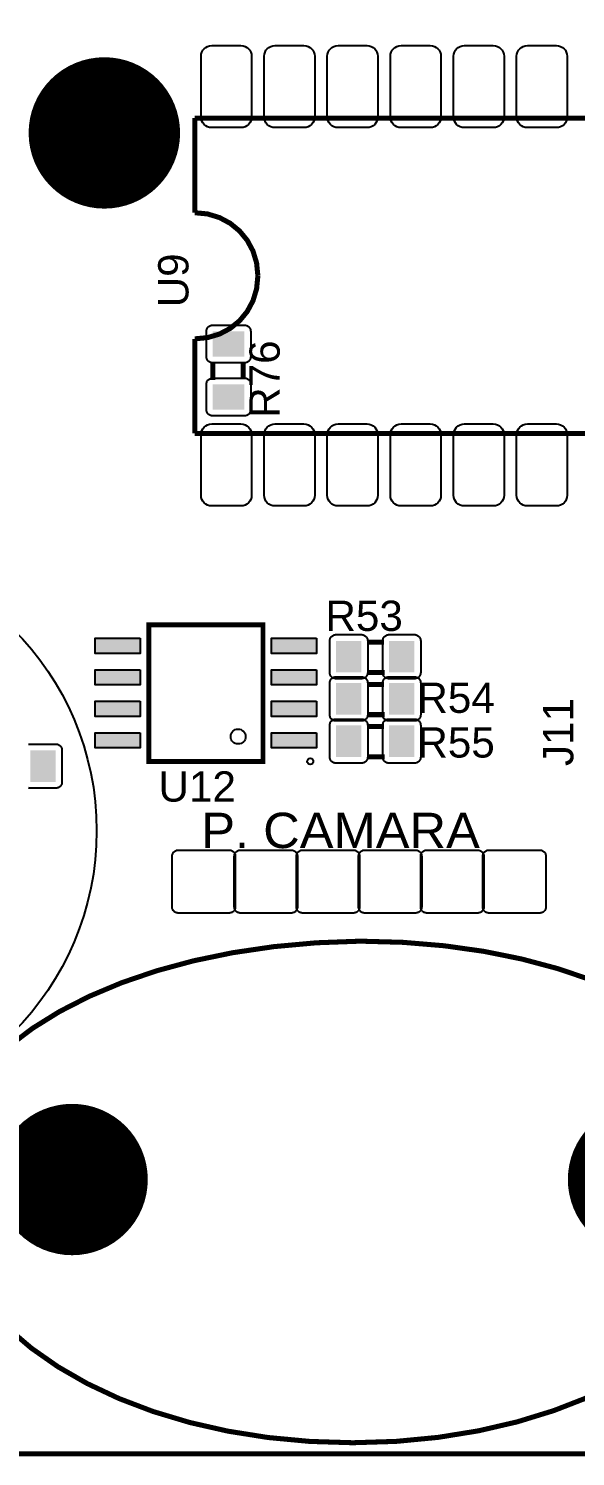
# Model space of a CAD drawing. Header units: inches. Extents: x -3.26 to 3.25, y -2.28 to 2.27.
# Drawn here: x -0.541 to 0.325, y -2.279 to -0.015 of the extents above; entities that cross this region are included whole.
import ezdxf

# ---------------------------------------------------------------- set-up
doc = ezdxf.new("R2010")
doc.units = ezdxf.units.IN
doc.layers.get('0').update_dxf_attribs({"linetype": 'CONTINUOUS'})

# ---------------------------------------------------------------- blocks, each defined once
blk = doc.blocks.new('RPAD')
blk.add_trace([(-0.5, -0.5), (-0.5, 0.5), (0.5, -0.5), (0.5, 0.5)])
blk = doc.blocks.new('EPAD')
at = {"const_width": 0.5}
blk.add_lwpolyline([(-0.25, 0, 1), (0.25, 0, 1)], format="xyb", close=True, dxfattribs=at)

msp = doc.modelspace()

# ---------------------------------------------------------------- linework, layer by layer
for points, const_width in [([(-3.255646, -2.275421), (3.249827, -2.275421), (3.249827, 2.267886), (-3.255646, 2.267886), (-3.255646, -2.275421)], 0.008), ([(-3.255646, -2.275421), (3.249827, -2.275421), (3.249827, 2.267886), (-3.255646, 2.267886), (-3.255646, -2.275421)], 0.008), ([(-3.255646, -2.275421), (3.249827, -2.275421), (3.249827, 2.267886), (-3.255646, 2.267886), (-3.255646, -2.275421)], 0.008), ([(-0.277772, -0.307421), (-0.277772, -0.157421)], 0.008), ([(-0.277772, -0.157421), (1.722228, -0.157421)], 0.008), ([(-0.277772, -0.307421), (-0.277772, -0.157421)], 0.008), ([(-0.277772, -0.157421), (1.722228, -0.157421)], 0.008), ([(-0.277772, -0.307421), (-0.277772, -0.157421)], 0.008), ([(-0.277772, -0.157421), (1.722228, -0.157421)], 0.008), ([(-0.177772, -0.407421), (-0.179772, -0.387046), (-0.185522, -0.368171), (-0.194646, -0.351171), (-0.206772, -0.336421), (-0.221522, -0.324296), (-0.238522, -0.315171), (-0.257397, -0.309421), (-0.277772, -0.307421)], 0.008), ([(-0.177772, -0.407421), (-0.179772, -0.387046), (-0.185522, -0.368171), (-0.194646, -0.351171), (-0.206772, -0.336421), (-0.221522, -0.324296), (-0.238522, -0.315171), (-0.257397, -0.309421), (-0.277772, -0.307421)], 0.008), ([(-0.177772, -0.407421), (-0.179772, -0.387046), (-0.185522, -0.368171), (-0.194646, -0.351171), (-0.206772, -0.336421), (-0.221522, -0.324296), (-0.238522, -0.315171), (-0.257397, -0.309421), (-0.277772, -0.307421)], 0.008), ([(-0.177772, -0.407421), (-0.179772, -0.428083), (-0.185522, -0.447093), (-0.194646, -0.464111), (-0.206772, -0.478796), (-0.221522, -0.49081), (-0.238522, -0.499812), (-0.257397, -0.505462), (-0.277772, -0.507421)], 0.008), ([(-0.177772, -0.407421), (-0.179772, -0.428083), (-0.185522, -0.447093), (-0.194646, -0.464111), (-0.206772, -0.478796), (-0.221522, -0.49081), (-0.238522, -0.499812), (-0.257397, -0.505462), (-0.277772, -0.507421)], 0.008), ([(-0.177772, -0.407421), (-0.179772, -0.428083), (-0.185522, -0.447093), (-0.194646, -0.464111), (-0.206772, -0.478796), (-0.221522, -0.49081), (-0.238522, -0.499812), (-0.257397, -0.505462), (-0.277772, -0.507421)], 0.008), ([(-0.277772, -0.657421), (-0.277772, -0.507421)], 0.008), ([(-0.277772, -0.657421), (-0.277772, -0.507421)], 0.008), ([(-0.277772, -0.657421), (-0.277772, -0.507421)], 0.008), ([(-0.24915, -0.544579), (-0.24915, -0.572579)], 0.008), ([(-0.24915, -0.544579), (-0.24915, -0.572579)], 0.008), ([(-0.24915, -0.544579), (-0.24915, -0.572579)], 0.008), ([(-0.20115, -0.544579), (-0.20115, -0.571579)], 0.008), ([(-0.20115, -0.544579), (-0.20115, -0.571579)], 0.008), ([(-0.20115, -0.544579), (-0.20115, -0.571579)], 0.008), ([(-0.277772, -0.657421), (1.722228, -0.657421)], 0.008), ([(-0.277772, -0.657421), (1.722228, -0.657421)], 0.008), ([(-0.277772, -0.657421), (1.722228, -0.657421)], 0.008), ([(-0.16963, -0.960799), (-0.350732, -0.960799), (-0.350732, -1.177335), (-0.16963, -1.177335), (-0.16963, -0.960799)], 0.007874), ([(-0.16963, -0.960799), (-0.350732, -0.960799), (-0.350732, -1.177335), (-0.16963, -1.177335), (-0.16963, -0.960799)], 0.007874), ([(-0.16963, -0.960799), (-0.350732, -0.960799), (-0.350732, -1.177335), (-0.16963, -1.177335), (-0.16963, -0.960799)], 0.007874), ([(-0.004803, -0.98839), (0.022197, -0.98839)], 0.008), ([(-0.004803, -0.98839), (0.022197, -0.98839)], 0.008), ([(-0.004803, -0.98839), (0.022197, -0.98839)], 0.008), ([(-0.004803, -1.03639), (0.023197, -1.03639)], 0.008), ([(-0.004803, -1.03639), (0.023197, -1.03639)], 0.008), ([(-0.004803, -1.03639), (0.023197, -1.03639)], 0.008), ([(-0.004803, -1.055319), (0.022197, -1.055319)], 0.008), ([(-0.004803, -1.055319), (0.022197, -1.055319)], 0.008), ([(-0.004803, -1.055319), (0.022197, -1.055319)], 0.008), ([(-0.004803, -1.103319), (0.023197, -1.103319)], 0.008), ([(-0.004803, -1.103319), (0.023197, -1.103319)], 0.008), ([(-0.004803, -1.103319), (0.023197, -1.103319)], 0.008), ([(-0.004803, -1.122248), (0.022197, -1.122248)], 0.008), ([(-0.004803, -1.122248), (0.022197, -1.122248)], 0.008), ([(-0.004803, -1.122248), (0.022197, -1.122248)], 0.008), ([(-0.004803, -1.170248), (0.023197, -1.170248)], 0.008), ([(-0.004803, -1.170248), (0.023197, -1.170248)], 0.008), ([(-0.004803, -1.170248), (0.023197, -1.170248)], 0.008), ([(-0.015488, -1.462429), (-0.08533, -1.465011), (-0.152831, -1.47117), (-0.217693, -1.480742), (-0.279618, -1.49356), (-0.338305, -1.509459), (-0.393457, -1.528274), (-0.444774, -1.549839), (-0.491958, -1.573988), (-0.534711, -1.600557), (-0.572732, -1.62938)], 0.008), ([(-0.015488, -1.462429), (-0.08533, -1.465011), (-0.152831, -1.47117), (-0.217693, -1.480742), (-0.279618, -1.49356), (-0.338305, -1.509459), (-0.393457, -1.528274), (-0.444774, -1.549839), (-0.491958, -1.573988), (-0.534711, -1.600557), (-0.572732, -1.62938)], 0.008), ([(-0.015488, -1.462429), (-0.08533, -1.465011), (-0.152831, -1.47117), (-0.217693, -1.480742), (-0.279618, -1.49356), (-0.338305, -1.509459), (-0.393457, -1.528274), (-0.444774, -1.549839), (-0.491958, -1.573988), (-0.534711, -1.600557), (-0.572732, -1.62938)], 0.008), ([(0.350629, -1.523974), (0.297093, -1.505867), (0.240167, -1.490676), (0.180149, -1.47857), (0.117335, -1.469715), (0.052024, -1.464278), (-0.015488, -1.462429)], 0.008), ([(0.350629, -1.523974), (0.297093, -1.505867), (0.240167, -1.490676), (0.180149, -1.47857), (0.117335, -1.469715), (0.052024, -1.464278), (-0.015488, -1.462429)], 0.008), ([(0.350629, -1.523974), (0.297093, -1.505867), (0.240167, -1.490676), (0.180149, -1.47857), (0.117335, -1.469715), (0.052024, -1.464278), (-0.015488, -1.462429)], 0.008), ([(-0.574263, -2.075585), (-0.536813, -2.107608), (-0.494727, -2.137072), (-0.448307, -2.163785), (-0.397854, -2.187557), (-0.343669, -2.208195), (-0.286054, -2.225509), (-0.225308, -2.239308), (-0.161733, -2.249401), (-0.09563, -2.255597), (-0.027299, -2.257705), (0.04144, -2.255537), (0.107939, -2.249166), (0.171895, -2.238787), (0.233005, -2.224598), (0.290965, -2.206794), (0.345475, -2.185571)], 0.008), ([(-0.574263, -2.075585), (-0.536813, -2.107608), (-0.494727, -2.137072), (-0.448307, -2.163785), (-0.397854, -2.187557), (-0.343669, -2.208195), (-0.286054, -2.225509), (-0.225308, -2.239308), (-0.161733, -2.249401), (-0.09563, -2.255597), (-0.027299, -2.257705), (0.04144, -2.255537), (0.107939, -2.249166), (0.171895, -2.238787), (0.233005, -2.224598), (0.290965, -2.206794), (0.345475, -2.185571)], 0.008), ([(-0.574263, -2.075585), (-0.536813, -2.107608), (-0.494727, -2.137072), (-0.448307, -2.163785), (-0.397854, -2.187557), (-0.343669, -2.208195), (-0.286054, -2.225509), (-0.225308, -2.239308), (-0.161733, -2.249401), (-0.09563, -2.255597), (-0.027299, -2.257705), (0.04144, -2.255537), (0.107939, -2.249166), (0.171895, -2.238787), (0.233005, -2.224598), (0.290965, -2.206794), (0.345475, -2.185571)], 0.008)]:
    msp.add_lwpolyline(points, dxfattribs=dict(const_width=const_width))
for points in [[(-0.204772, -0.172421), (-0.250772, -0.172421), (-0.254248, -0.172083), (-0.257462, -0.17111), (-0.260353, -0.169564), (-0.262857, -0.167507), (-0.264914, -0.165002), (-0.26646, -0.162111), (-0.267433, -0.158897), (-0.267772, -0.155421), (-0.267772, -0.059421), (-0.267433, -0.055945), (-0.26646, -0.052731), (-0.264914, -0.04984), (-0.262857, -0.047335), (-0.260353, -0.045279), (-0.257462, -0.043733), (-0.254248, -0.042759), (-0.250772, -0.042421), (-0.204772, -0.042421), (-0.201296, -0.042759), (-0.198081, -0.043733), (-0.195191, -0.045279), (-0.192686, -0.047335), (-0.190629, -0.04984), (-0.189083, -0.052731), (-0.18811, -0.055945), (-0.187772, -0.059421), (-0.187772, -0.155421), (-0.18811, -0.158897), (-0.189083, -0.162111), (-0.190629, -0.165002), (-0.192686, -0.167507), (-0.195191, -0.169564), (-0.198081, -0.17111), (-0.201296, -0.172083), (-0.204772, -0.172421)], [(-0.104772, -0.172421), (-0.150772, -0.172421), (-0.154248, -0.172083), (-0.157462, -0.17111), (-0.160353, -0.169564), (-0.162857, -0.167507), (-0.164914, -0.165002), (-0.16646, -0.162111), (-0.167433, -0.158897), (-0.167772, -0.155421), (-0.167772, -0.059421), (-0.167433, -0.055945), (-0.16646, -0.052731), (-0.164914, -0.04984), (-0.162857, -0.047335), (-0.160353, -0.045279), (-0.157462, -0.043733), (-0.154248, -0.042759), (-0.150772, -0.042421), (-0.104772, -0.042421), (-0.101296, -0.042759), (-0.098081, -0.043733), (-0.095191, -0.045279), (-0.092686, -0.047335), (-0.090629, -0.04984), (-0.089083, -0.052731), (-0.08811, -0.055945), (-0.087772, -0.059421), (-0.087772, -0.155421), (-0.08811, -0.158897), (-0.089083, -0.162111), (-0.090629, -0.165002), (-0.092686, -0.167507), (-0.095191, -0.169564), (-0.098081, -0.17111), (-0.101296, -0.172083), (-0.104772, -0.172421)], [(-0.004772, -0.172421), (-0.050772, -0.172421), (-0.054248, -0.172083), (-0.057462, -0.17111), (-0.060353, -0.169564), (-0.062857, -0.167507), (-0.064914, -0.165002), (-0.06646, -0.162111), (-0.067433, -0.158897), (-0.067772, -0.155421), (-0.067772, -0.059421), (-0.067433, -0.055945), (-0.06646, -0.052731), (-0.064914, -0.04984), (-0.062857, -0.047335), (-0.060353, -0.045279), (-0.057462, -0.043733), (-0.054248, -0.042759), (-0.050772, -0.042421), (-0.004772, -0.042421), (-0.001296, -0.042759), (0.001919, -0.043733), (0.004809, -0.045279), (0.007314, -0.047335), (0.009371, -0.04984), (0.010917, -0.052731), (0.01189, -0.055945), (0.012228, -0.059421), (0.012228, -0.155421), (0.01189, -0.158897), (0.010917, -0.162111), (0.009371, -0.165002), (0.007314, -0.167507), (0.004809, -0.169564), (0.001919, -0.17111), (-0.001296, -0.172083), (-0.004772, -0.172421)], [(0.095228, -0.172421), (0.049228, -0.172421), (0.045752, -0.172083), (0.042538, -0.17111), (0.039647, -0.169564), (0.037143, -0.167507), (0.035086, -0.165002), (0.03354, -0.162111), (0.032567, -0.158897), (0.032228, -0.155421), (0.032228, -0.059421), (0.032567, -0.055945), (0.03354, -0.052731), (0.035086, -0.04984), (0.037143, -0.047335), (0.039647, -0.045279), (0.042538, -0.043733), (0.045752, -0.042759), (0.049228, -0.042421), (0.095228, -0.042421), (0.098704, -0.042759), (0.101919, -0.043733), (0.104809, -0.045279), (0.107314, -0.047335), (0.109371, -0.04984), (0.110917, -0.052731), (0.11189, -0.055945), (0.112228, -0.059421), (0.112228, -0.155421), (0.11189, -0.158897), (0.110917, -0.162111), (0.109371, -0.165002), (0.107314, -0.167507), (0.104809, -0.169564), (0.101919, -0.17111), (0.098704, -0.172083), (0.095228, -0.172421)], [(0.195228, -0.172421), (0.149228, -0.172421), (0.145752, -0.172083), (0.142538, -0.17111), (0.139647, -0.169564), (0.137143, -0.167507), (0.135086, -0.165002), (0.13354, -0.162111), (0.132567, -0.158897), (0.132228, -0.155421), (0.132228, -0.059421), (0.132567, -0.055945), (0.13354, -0.052731), (0.135086, -0.04984), (0.137143, -0.047335), (0.139647, -0.045279), (0.142538, -0.043733), (0.145752, -0.042759), (0.149228, -0.042421), (0.195228, -0.042421), (0.198704, -0.042759), (0.201919, -0.043733), (0.204809, -0.045279), (0.207314, -0.047335), (0.209371, -0.04984), (0.210917, -0.052731), (0.21189, -0.055945), (0.212228, -0.059421), (0.212228, -0.155421), (0.21189, -0.158897), (0.210917, -0.162111), (0.209371, -0.165002), (0.207314, -0.167507), (0.204809, -0.169564), (0.201919, -0.17111), (0.198704, -0.172083), (0.195228, -0.172421)], [(0.295228, -0.172421), (0.249228, -0.172421), (0.245752, -0.172083), (0.242538, -0.17111), (0.239647, -0.169564), (0.237143, -0.167507), (0.235086, -0.165002), (0.23354, -0.162111), (0.232567, -0.158897), (0.232228, -0.155421), (0.232228, -0.059421), (0.232567, -0.055945), (0.23354, -0.052731), (0.235086, -0.04984), (0.237143, -0.047335), (0.239647, -0.045279), (0.242538, -0.043733), (0.245752, -0.042759), (0.249228, -0.042421), (0.295228, -0.042421), (0.298704, -0.042759), (0.301919, -0.043733), (0.304809, -0.045279), (0.307314, -0.047335), (0.309371, -0.04984), (0.310917, -0.052731), (0.31189, -0.055945), (0.312228, -0.059421), (0.312228, -0.155421), (0.31189, -0.158897), (0.310917, -0.162111), (0.309371, -0.165002), (0.307314, -0.167507), (0.304809, -0.169564), (0.301919, -0.17111), (0.298704, -0.172083), (0.295228, -0.172421)], [(-0.18915, -0.495579), (-0.18915, -0.535579), (-0.1892, -0.536618), (-0.189348, -0.537623), (-0.189591, -0.53859), (-0.189921, -0.539514), (-0.190336, -0.540391), (-0.190831, -0.541215), (-0.1914, -0.541982), (-0.19204, -0.542688), (-0.192746, -0.543328), (-0.193514, -0.543898), (-0.194338, -0.544392), (-0.195214, -0.544807), (-0.196138, -0.545138), (-0.197105, -0.54538), (-0.19811, -0.545528), (-0.19915, -0.545579), (-0.24915, -0.545579), (-0.250189, -0.545528), (-0.251194, -0.54538), (-0.252161, -0.545138), (-0.253085, -0.544807), (-0.253961, -0.544392), (-0.254785, -0.543898), (-0.255553, -0.543328), (-0.256259, -0.542688), (-0.256899, -0.541982), (-0.257469, -0.541215), (-0.257963, -0.540391), (-0.258378, -0.539514), (-0.258709, -0.53859), (-0.258951, -0.537623), (-0.259099, -0.536618), (-0.25915, -0.535579), (-0.25915, -0.495579), (-0.259099, -0.494539), (-0.258951, -0.493534), (-0.258709, -0.492567), (-0.258378, -0.491643), (-0.257963, -0.490767), (-0.257469, -0.489943), (-0.256899, -0.489175), (-0.256259, -0.488469), (-0.255553, -0.487829), (-0.254785, -0.48726), (-0.253961, -0.486765), (-0.253085, -0.48635), (-0.252161, -0.48602), (-0.251194, -0.485778), (-0.250189, -0.485629), (-0.24915, -0.485579), (-0.19915, -0.485579), (-0.19811, -0.485629), (-0.197105, -0.485778), (-0.196138, -0.48602), (-0.195214, -0.48635), (-0.194338, -0.486765), (-0.193514, -0.48726), (-0.192746, -0.487829), (-0.19204, -0.488469), (-0.1914, -0.489175), (-0.190831, -0.489943), (-0.190336, -0.490767), (-0.189921, -0.491643), (-0.189591, -0.492567), (-0.189348, -0.493534), (-0.1892, -0.494539), (-0.18915, -0.495579)], [(-0.18915, -0.579579), (-0.18915, -0.619579), (-0.1892, -0.620618), (-0.189348, -0.621623), (-0.189591, -0.62259), (-0.189921, -0.623514), (-0.190336, -0.624391), (-0.190831, -0.625215), (-0.1914, -0.625982), (-0.19204, -0.626688), (-0.192746, -0.627328), (-0.193514, -0.627898), (-0.194338, -0.628392), (-0.195214, -0.628807), (-0.196138, -0.629138), (-0.197105, -0.62938), (-0.19811, -0.629528), (-0.19915, -0.629579), (-0.24915, -0.629579), (-0.250189, -0.629528), (-0.251194, -0.62938), (-0.252161, -0.629138), (-0.253085, -0.628807), (-0.253961, -0.628392), (-0.254785, -0.627898), (-0.255553, -0.627328), (-0.256259, -0.626688), (-0.256899, -0.625982), (-0.257469, -0.625215), (-0.257963, -0.624391), (-0.258378, -0.623514), (-0.258709, -0.62259), (-0.258951, -0.621623), (-0.259099, -0.620618), (-0.25915, -0.619579), (-0.25915, -0.579579), (-0.259099, -0.578539), (-0.258951, -0.577534), (-0.258709, -0.576567), (-0.258378, -0.575643), (-0.257963, -0.574767), (-0.257469, -0.573943), (-0.256899, -0.573175), (-0.256259, -0.572469), (-0.255553, -0.571829), (-0.254785, -0.57126), (-0.253961, -0.570765), (-0.253085, -0.57035), (-0.252161, -0.57002), (-0.251194, -0.569778), (-0.250189, -0.569629), (-0.24915, -0.569579), (-0.19915, -0.569579), (-0.19811, -0.569629), (-0.197105, -0.569778), (-0.196138, -0.57002), (-0.195214, -0.57035), (-0.194338, -0.570765), (-0.193514, -0.57126), (-0.192746, -0.571829), (-0.19204, -0.572469), (-0.1914, -0.573175), (-0.190831, -0.573943), (-0.190336, -0.574767), (-0.189921, -0.575643), (-0.189591, -0.576567), (-0.189348, -0.577534), (-0.1892, -0.578539), (-0.18915, -0.579579)], [(-0.250772, -0.642421), (-0.204772, -0.642421), (-0.201296, -0.642759), (-0.198081, -0.643733), (-0.195191, -0.645279), (-0.192686, -0.647335), (-0.190629, -0.64984), (-0.189083, -0.652731), (-0.18811, -0.655945), (-0.187772, -0.659421), (-0.187772, -0.755421), (-0.18811, -0.758897), (-0.189083, -0.762111), (-0.190629, -0.765002), (-0.192686, -0.767507), (-0.195191, -0.769564), (-0.198081, -0.77111), (-0.201296, -0.772083), (-0.204772, -0.772421), (-0.250772, -0.772421), (-0.254248, -0.772083), (-0.257462, -0.77111), (-0.260353, -0.769564), (-0.262857, -0.767507), (-0.264914, -0.765002), (-0.26646, -0.762111), (-0.267433, -0.758897), (-0.267772, -0.755421), (-0.267772, -0.659421), (-0.267433, -0.655945), (-0.26646, -0.652731), (-0.264914, -0.64984), (-0.262857, -0.647335), (-0.260353, -0.645279), (-0.257462, -0.643733), (-0.254248, -0.642759), (-0.250772, -0.642421)], [(-0.150772, -0.642421), (-0.104772, -0.642421), (-0.101296, -0.642759), (-0.098081, -0.643733), (-0.095191, -0.645279), (-0.092686, -0.647335), (-0.090629, -0.64984), (-0.089083, -0.652731), (-0.08811, -0.655945), (-0.087772, -0.659421), (-0.087772, -0.755421), (-0.08811, -0.758897), (-0.089083, -0.762111), (-0.090629, -0.765002), (-0.092686, -0.767507), (-0.095191, -0.769564), (-0.098081, -0.77111), (-0.101296, -0.772083), (-0.104772, -0.772421), (-0.150772, -0.772421), (-0.154248, -0.772083), (-0.157462, -0.77111), (-0.160353, -0.769564), (-0.162857, -0.767507), (-0.164914, -0.765002), (-0.16646, -0.762111), (-0.167433, -0.758897), (-0.167772, -0.755421), (-0.167772, -0.659421), (-0.167433, -0.655945), (-0.16646, -0.652731), (-0.164914, -0.64984), (-0.162857, -0.647335), (-0.160353, -0.645279), (-0.157462, -0.643733), (-0.154248, -0.642759), (-0.150772, -0.642421)], [(-0.050772, -0.642421), (-0.004772, -0.642421), (-0.001296, -0.642759), (0.001919, -0.643733), (0.004809, -0.645279), (0.007314, -0.647335), (0.009371, -0.64984), (0.010917, -0.652731), (0.01189, -0.655945), (0.012228, -0.659421), (0.012228, -0.755421), (0.01189, -0.758897), (0.010917, -0.762111), (0.009371, -0.765002), (0.007314, -0.767507), (0.004809, -0.769564), (0.001919, -0.77111), (-0.001296, -0.772083), (-0.004772, -0.772421), (-0.050772, -0.772421), (-0.054248, -0.772083), (-0.057462, -0.77111), (-0.060353, -0.769564), (-0.062857, -0.767507), (-0.064914, -0.765002), (-0.06646, -0.762111), (-0.067433, -0.758897), (-0.067772, -0.755421), (-0.067772, -0.659421), (-0.067433, -0.655945), (-0.06646, -0.652731), (-0.064914, -0.64984), (-0.062857, -0.647335), (-0.060353, -0.645279), (-0.057462, -0.643733), (-0.054248, -0.642759), (-0.050772, -0.642421)], [(0.049228, -0.642421), (0.095228, -0.642421), (0.098704, -0.642759), (0.101919, -0.643733), (0.104809, -0.645279), (0.107314, -0.647335), (0.109371, -0.64984), (0.110917, -0.652731), (0.11189, -0.655945), (0.112228, -0.659421), (0.112228, -0.755421), (0.11189, -0.758897), (0.110917, -0.762111), (0.109371, -0.765002), (0.107314, -0.767507), (0.104809, -0.769564), (0.101919, -0.77111), (0.098704, -0.772083), (0.095228, -0.772421), (0.049228, -0.772421), (0.045752, -0.772083), (0.042538, -0.77111), (0.039647, -0.769564), (0.037143, -0.767507), (0.035086, -0.765002), (0.03354, -0.762111), (0.032567, -0.758897), (0.032228, -0.755421), (0.032228, -0.659421), (0.032567, -0.655945), (0.03354, -0.652731), (0.035086, -0.64984), (0.037143, -0.647335), (0.039647, -0.645279), (0.042538, -0.643733), (0.045752, -0.642759), (0.049228, -0.642421)], [(0.149228, -0.642421), (0.195228, -0.642421), (0.198704, -0.642759), (0.201919, -0.643733), (0.204809, -0.645279), (0.207314, -0.647335), (0.209371, -0.64984), (0.210917, -0.652731), (0.21189, -0.655945), (0.212228, -0.659421), (0.212228, -0.755421), (0.21189, -0.758897), (0.210917, -0.762111), (0.209371, -0.765002), (0.207314, -0.767507), (0.204809, -0.769564), (0.201919, -0.77111), (0.198704, -0.772083), (0.195228, -0.772421), (0.149228, -0.772421), (0.145752, -0.772083), (0.142538, -0.77111), (0.139647, -0.769564), (0.137143, -0.767507), (0.135086, -0.765002), (0.13354, -0.762111), (0.132567, -0.758897), (0.132228, -0.755421), (0.132228, -0.659421), (0.132567, -0.655945), (0.13354, -0.652731), (0.135086, -0.64984), (0.137143, -0.647335), (0.139647, -0.645279), (0.142538, -0.643733), (0.145752, -0.642759), (0.149228, -0.642421)], [(0.249228, -0.642421), (0.295228, -0.642421), (0.298704, -0.642759), (0.301919, -0.643733), (0.304809, -0.645279), (0.307314, -0.647335), (0.309371, -0.64984), (0.310917, -0.652731), (0.31189, -0.655945), (0.312228, -0.659421), (0.312228, -0.755421), (0.31189, -0.758897), (0.310917, -0.762111), (0.309371, -0.765002), (0.307314, -0.767507), (0.304809, -0.769564), (0.301919, -0.77111), (0.298704, -0.772083), (0.295228, -0.772421), (0.249228, -0.772421), (0.245752, -0.772083), (0.242538, -0.77111), (0.239647, -0.769564), (0.237143, -0.767507), (0.235086, -0.765002), (0.23354, -0.762111), (0.232567, -0.758897), (0.232228, -0.755421), (0.232228, -0.659421), (0.232567, -0.655945), (0.23354, -0.652731), (0.235086, -0.64984), (0.237143, -0.647335), (0.239647, -0.645279), (0.242538, -0.643733), (0.245752, -0.642759), (0.249228, -0.642421)], [(-0.364445, -0.982067), (-0.364445, -1.006067), (-0.435445, -1.006067), (-0.435445, -0.982067), (-0.364445, -0.982067)], [(-0.084917, -0.982067), (-0.084917, -1.006067), (-0.155917, -1.006067), (-0.155917, -0.982067), (-0.084917, -0.982067)], [(-0.053803, -0.97639), (-0.013803, -0.97639), (-0.012764, -0.97644), (-0.011759, -0.976589), (-0.010792, -0.976831), (-0.009868, -0.977161), (-0.008991, -0.977576), (-0.008167, -0.978071), (-0.0074, -0.97864), (-0.006694, -0.97928), (-0.006054, -0.979987), (-0.005484, -0.980754), (-0.00499, -0.981578), (-0.004575, -0.982454), (-0.004244, -0.983378), (-0.004002, -0.984345), (-0.003854, -0.98535), (-0.003803, -0.98639), (-0.003803, -1.03639), (-0.003854, -1.037429), (-0.004002, -1.038434), (-0.004244, -1.039401), (-0.004575, -1.040325), (-0.00499, -1.041202), (-0.005484, -1.042026), (-0.006054, -1.042793), (-0.006694, -1.043499), (-0.0074, -1.044139), (-0.008167, -1.044709), (-0.008991, -1.045204), (-0.009868, -1.045618), (-0.010792, -1.045949), (-0.011759, -1.046191), (-0.012764, -1.046339), (-0.013803, -1.04639), (-0.053803, -1.04639), (-0.054843, -1.046339), (-0.055848, -1.046191), (-0.056815, -1.045949), (-0.057739, -1.045618), (-0.058615, -1.045204), (-0.059439, -1.044709), (-0.060207, -1.044139), (-0.060913, -1.043499), (-0.061553, -1.042793), (-0.062122, -1.042026), (-0.062617, -1.041202), (-0.063031, -1.040325), (-0.063362, -1.039401), (-0.063604, -1.038434), (-0.063753, -1.037429), (-0.063803, -1.03639), (-0.063803, -0.98639), (-0.063753, -0.98535), (-0.063604, -0.984345), (-0.063362, -0.983378), (-0.063031, -0.982454), (-0.062617, -0.981578), (-0.062122, -0.980754), (-0.061553, -0.979987), (-0.060913, -0.97928), (-0.060207, -0.97864), (-0.059439, -0.978071), (-0.058615, -0.977576), (-0.057739, -0.977161), (-0.056815, -0.976831), (-0.055848, -0.976589), (-0.054843, -0.97644), (-0.053803, -0.97639)], [(0.030197, -0.97639), (0.070197, -0.97639), (0.071236, -0.97644), (0.072241, -0.976589), (0.073208, -0.976831), (0.074132, -0.977161), (0.075009, -0.977576), (0.075833, -0.978071), (0.0766, -0.97864), (0.077306, -0.97928), (0.077946, -0.979987), (0.078516, -0.980754), (0.07901, -0.981578), (0.079425, -0.982454), (0.079756, -0.983378), (0.079998, -0.984345), (0.080146, -0.98535), (0.080197, -0.98639), (0.080197, -1.03639), (0.080146, -1.037429), (0.079998, -1.038434), (0.079756, -1.039401), (0.079425, -1.040325), (0.07901, -1.041202), (0.078516, -1.042026), (0.077946, -1.042793), (0.077306, -1.043499), (0.0766, -1.044139), (0.075833, -1.044709), (0.075009, -1.045204), (0.074132, -1.045618), (0.073208, -1.045949), (0.072241, -1.046191), (0.071236, -1.046339), (0.070197, -1.04639), (0.030197, -1.04639), (0.029157, -1.046339), (0.028152, -1.046191), (0.027185, -1.045949), (0.026261, -1.045618), (0.025385, -1.045204), (0.024561, -1.044709), (0.023793, -1.044139), (0.023087, -1.043499), (0.022447, -1.042793), (0.021878, -1.042026), (0.021383, -1.041202), (0.020969, -1.040325), (0.020638, -1.039401), (0.020396, -1.038434), (0.020247, -1.037429), (0.020197, -1.03639), (0.020197, -0.98639), (0.020247, -0.98535), (0.020396, -0.984345), (0.020638, -0.983378), (0.020969, -0.982454), (0.021383, -0.981578), (0.021878, -0.980754), (0.022447, -0.979987), (0.023087, -0.97928), (0.023793, -0.97864), (0.024561, -0.978071), (0.025385, -0.977576), (0.026261, -0.977161), (0.027185, -0.976831), (0.028152, -0.976589), (0.029157, -0.97644), (0.030197, -0.97639)], [(-0.364445, -1.032067), (-0.364445, -1.056067), (-0.435445, -1.056067), (-0.435445, -1.032067), (-0.364445, -1.032067)], [(-0.084917, -1.032067), (-0.084917, -1.056067), (-0.155917, -1.056067), (-0.155917, -1.032067), (-0.084917, -1.032067)], [(-0.053803, -1.043319), (-0.013803, -1.043319), (-0.012764, -1.043369), (-0.011759, -1.043518), (-0.010792, -1.04376), (-0.009868, -1.044091), (-0.008991, -1.044505), (-0.008167, -1.045), (-0.0074, -1.045569), (-0.006694, -1.046209), (-0.006054, -1.046916), (-0.005484, -1.047683), (-0.00499, -1.048507), (-0.004575, -1.049383), (-0.004244, -1.050307), (-0.004002, -1.051274), (-0.003854, -1.05228), (-0.003803, -1.053319), (-0.003803, -1.103319), (-0.003854, -1.104358), (-0.004002, -1.105363), (-0.004244, -1.10633), (-0.004575, -1.107254), (-0.00499, -1.108131), (-0.005484, -1.108955), (-0.006054, -1.109722), (-0.006694, -1.110428), (-0.0074, -1.111069), (-0.008167, -1.111638), (-0.008991, -1.112133), (-0.009868, -1.112547), (-0.010792, -1.112878), (-0.011759, -1.11312), (-0.012764, -1.113269), (-0.013803, -1.113319), (-0.053803, -1.113319), (-0.054843, -1.113269), (-0.055848, -1.11312), (-0.056815, -1.112878), (-0.057739, -1.112547), (-0.058615, -1.112133), (-0.059439, -1.111638), (-0.060207, -1.111069), (-0.060913, -1.110428), (-0.061553, -1.109722), (-0.062122, -1.108955), (-0.062617, -1.108131), (-0.063031, -1.107254), (-0.063362, -1.10633), (-0.063604, -1.105363), (-0.063753, -1.104358), (-0.063803, -1.103319), (-0.063803, -1.053319), (-0.063753, -1.05228), (-0.063604, -1.051274), (-0.063362, -1.050307), (-0.063031, -1.049383), (-0.062617, -1.048507), (-0.062122, -1.047683), (-0.061553, -1.046916), (-0.060913, -1.046209), (-0.060207, -1.045569), (-0.059439, -1.045), (-0.058615, -1.044505), (-0.057739, -1.044091), (-0.056815, -1.04376), (-0.055848, -1.043518), (-0.054843, -1.043369), (-0.053803, -1.043319)], [(0.030197, -1.043319), (0.070197, -1.043319), (0.071236, -1.043369), (0.072241, -1.043518), (0.073208, -1.04376), (0.074132, -1.044091), (0.075009, -1.044505), (0.075833, -1.045), (0.0766, -1.045569), (0.077306, -1.046209), (0.077946, -1.046916), (0.078516, -1.047683), (0.07901, -1.048507), (0.079425, -1.049383), (0.079756, -1.050307), (0.079998, -1.051274), (0.080146, -1.05228), (0.080197, -1.053319), (0.080197, -1.103319), (0.080146, -1.104358), (0.079998, -1.105363), (0.079756, -1.10633), (0.079425, -1.107254), (0.07901, -1.108131), (0.078516, -1.108955), (0.077946, -1.109722), (0.077306, -1.110428), (0.0766, -1.111069), (0.075833, -1.111638), (0.075009, -1.112133), (0.074132, -1.112547), (0.073208, -1.112878), (0.072241, -1.11312), (0.071236, -1.113269), (0.070197, -1.113319), (0.030197, -1.113319), (0.029157, -1.113269), (0.028152, -1.11312), (0.027185, -1.112878), (0.026261, -1.112547), (0.025385, -1.112133), (0.024561, -1.111638), (0.023793, -1.111069), (0.023087, -1.110428), (0.022447, -1.109722), (0.021878, -1.108955), (0.021383, -1.108131), (0.020969, -1.107254), (0.020638, -1.10633), (0.020396, -1.105363), (0.020247, -1.104358), (0.020197, -1.103319), (0.020197, -1.053319), (0.020247, -1.05228), (0.020396, -1.051274), (0.020638, -1.050307), (0.020969, -1.049383), (0.021383, -1.048507), (0.021878, -1.047683), (0.022447, -1.046916), (0.023087, -1.046209), (0.023793, -1.045569), (0.024561, -1.045), (0.025385, -1.044505), (0.026261, -1.044091), (0.027185, -1.04376), (0.028152, -1.043518), (0.029157, -1.043369), (0.030197, -1.043319)], [(-0.364445, -1.082067), (-0.364445, -1.106067), (-0.435445, -1.106067), (-0.435445, -1.082067), (-0.364445, -1.082067)], [(-0.084917, -1.082067), (-0.084917, -1.106067), (-0.155917, -1.106067), (-0.155917, -1.082067), (-0.084917, -1.082067)], [(-0.053803, -1.110248), (-0.013803, -1.110248), (-0.012764, -1.110298), (-0.011759, -1.110447), (-0.010792, -1.110689), (-0.009868, -1.11102), (-0.008991, -1.111434), (-0.008167, -1.111929), (-0.0074, -1.112498), (-0.006694, -1.113139), (-0.006054, -1.113845), (-0.005484, -1.114612), (-0.00499, -1.115436), (-0.004575, -1.116313), (-0.004244, -1.117237), (-0.004002, -1.118204), (-0.003854, -1.119209), (-0.003803, -1.120248), (-0.003803, -1.170248), (-0.003854, -1.171287), (-0.004002, -1.172293), (-0.004244, -1.173259), (-0.004575, -1.174183), (-0.00499, -1.17506), (-0.005484, -1.175884), (-0.006054, -1.176651), (-0.006694, -1.177357), (-0.0074, -1.177998), (-0.008167, -1.178567), (-0.008991, -1.179062), (-0.009868, -1.179476), (-0.010792, -1.179807), (-0.011759, -1.180049), (-0.012764, -1.180198), (-0.013803, -1.180248), (-0.053803, -1.180248), (-0.054843, -1.180198), (-0.055848, -1.180049), (-0.056815, -1.179807), (-0.057739, -1.179476), (-0.058615, -1.179062), (-0.059439, -1.178567), (-0.060207, -1.177998), (-0.060913, -1.177357), (-0.061553, -1.176651), (-0.062122, -1.175884), (-0.062617, -1.17506), (-0.063031, -1.174183), (-0.063362, -1.173259), (-0.063604, -1.172293), (-0.063753, -1.171287), (-0.063803, -1.170248), (-0.063803, -1.120248), (-0.063753, -1.119209), (-0.063604, -1.118204), (-0.063362, -1.117237), (-0.063031, -1.116313), (-0.062617, -1.115436), (-0.062122, -1.114612), (-0.061553, -1.113845), (-0.060913, -1.113139), (-0.060207, -1.112498), (-0.059439, -1.111929), (-0.058615, -1.111434), (-0.057739, -1.11102), (-0.056815, -1.110689), (-0.055848, -1.110447), (-0.054843, -1.110298), (-0.053803, -1.110248)], [(0.030197, -1.110248), (0.070197, -1.110248), (0.071236, -1.110298), (0.072241, -1.110447), (0.073208, -1.110689), (0.074132, -1.11102), (0.075009, -1.111434), (0.075833, -1.111929), (0.0766, -1.112498), (0.077306, -1.113139), (0.077946, -1.113845), (0.078516, -1.114612), (0.07901, -1.115436), (0.079425, -1.116313), (0.079756, -1.117237), (0.079998, -1.118204), (0.080146, -1.119209), (0.080197, -1.120248), (0.080197, -1.170248), (0.080146, -1.171287), (0.079998, -1.172293), (0.079756, -1.173259), (0.079425, -1.174183), (0.07901, -1.17506), (0.078516, -1.175884), (0.077946, -1.176651), (0.077306, -1.177357), (0.0766, -1.177998), (0.075833, -1.178567), (0.075009, -1.179062), (0.074132, -1.179476), (0.073208, -1.179807), (0.072241, -1.180049), (0.071236, -1.180198), (0.070197, -1.180248), (0.030197, -1.180248), (0.029157, -1.180198), (0.028152, -1.180049), (0.027185, -1.179807), (0.026261, -1.179476), (0.025385, -1.179062), (0.024561, -1.178567), (0.023793, -1.177998), (0.023087, -1.177357), (0.022447, -1.176651), (0.021878, -1.175884), (0.021383, -1.17506), (0.020969, -1.174183), (0.020638, -1.173259), (0.020396, -1.172293), (0.020247, -1.171287), (0.020197, -1.170248), (0.020197, -1.120248), (0.020247, -1.119209), (0.020396, -1.118204), (0.020638, -1.117237), (0.020969, -1.116313), (0.021383, -1.115436), (0.021878, -1.114612), (0.022447, -1.113845), (0.023087, -1.113139), (0.023793, -1.112498), (0.024561, -1.111929), (0.025385, -1.111434), (0.026261, -1.11102), (0.027185, -1.110689), (0.028152, -1.110447), (0.029157, -1.110298), (0.030197, -1.110248)], [(-0.364445, -1.132067), (-0.364445, -1.156067), (-0.435445, -1.156067), (-0.435445, -1.132067), (-0.364445, -1.132067)], [(-0.084917, -1.132067), (-0.084917, -1.156067), (-0.155917, -1.156067), (-0.155917, -1.132067), (-0.084917, -1.132067)], [(-0.22352, -1.417941), (-0.30352, -1.417941), (-0.304559, -1.417891), (-0.305564, -1.417742), (-0.306531, -1.4175), (-0.307455, -1.417169), (-0.308331, -1.416755), (-0.309156, -1.41626), (-0.309923, -1.415691), (-0.310629, -1.41505), (-0.311269, -1.414344), (-0.311839, -1.413577), (-0.312333, -1.412753), (-0.312748, -1.411876), (-0.313079, -1.410952), (-0.313321, -1.409985), (-0.313469, -1.40898), (-0.31352, -1.407941), (-0.31352, -1.327941), (-0.313469, -1.326902), (-0.313321, -1.325896), (-0.313079, -1.32493), (-0.312748, -1.324006), (-0.312333, -1.323129), (-0.311839, -1.322305), (-0.311269, -1.321538), (-0.310629, -1.320831), (-0.309923, -1.320191), (-0.309156, -1.319622), (-0.308331, -1.319127), (-0.307455, -1.318713), (-0.306531, -1.318382), (-0.305564, -1.31814), (-0.304559, -1.317991), (-0.30352, -1.317941), (-0.22352, -1.317941), (-0.22248, -1.317991), (-0.221475, -1.31814), (-0.220508, -1.318382), (-0.219584, -1.318713), (-0.218708, -1.319127), (-0.217884, -1.319622), (-0.217116, -1.320191), (-0.21641, -1.320831), (-0.21577, -1.321538), (-0.215201, -1.322305), (-0.214706, -1.323129), (-0.214291, -1.324006), (-0.213961, -1.32493), (-0.213719, -1.325896), (-0.21357, -1.326902), (-0.21352, -1.327941), (-0.21352, -1.407941), (-0.21357, -1.40898), (-0.213719, -1.409985), (-0.213961, -1.410952), (-0.214291, -1.411876), (-0.214706, -1.412753), (-0.215201, -1.413577), (-0.21577, -1.414344), (-0.21641, -1.41505), (-0.217116, -1.415691), (-0.217884, -1.41626), (-0.218708, -1.416755), (-0.219584, -1.417169), (-0.220508, -1.4175), (-0.221475, -1.417742), (-0.22248, -1.417891), (-0.22352, -1.417941)], [(-0.125094, -1.417941), (-0.205094, -1.417941), (-0.206134, -1.417891), (-0.207139, -1.417742), (-0.208106, -1.4175), (-0.20903, -1.417169), (-0.209906, -1.416755), (-0.21073, -1.41626), (-0.211498, -1.415691), (-0.212204, -1.41505), (-0.212844, -1.414344), (-0.213413, -1.413577), (-0.213908, -1.412753), (-0.214323, -1.411876), (-0.214654, -1.410952), (-0.214896, -1.409985), (-0.215044, -1.40898), (-0.215094, -1.407941), (-0.215094, -1.327941), (-0.215044, -1.326902), (-0.214896, -1.325896), (-0.214654, -1.32493), (-0.214323, -1.324006), (-0.213908, -1.323129), (-0.213413, -1.322305), (-0.212844, -1.321538), (-0.212204, -1.320831), (-0.211498, -1.320191), (-0.21073, -1.319622), (-0.209906, -1.319127), (-0.20903, -1.318713), (-0.208106, -1.318382), (-0.207139, -1.31814), (-0.206134, -1.317991), (-0.205094, -1.317941), (-0.125094, -1.317941), (-0.124055, -1.317991), (-0.12305, -1.31814), (-0.122083, -1.318382), (-0.121159, -1.318713), (-0.120283, -1.319127), (-0.119459, -1.319622), (-0.118691, -1.320191), (-0.117985, -1.320831), (-0.117345, -1.321538), (-0.116776, -1.322305), (-0.116281, -1.323129), (-0.115866, -1.324006), (-0.115535, -1.32493), (-0.115293, -1.325896), (-0.115145, -1.326902), (-0.115094, -1.327941), (-0.115094, -1.407941), (-0.115145, -1.40898), (-0.115293, -1.409985), (-0.115535, -1.410952), (-0.115866, -1.411876), (-0.116281, -1.412753), (-0.116776, -1.413577), (-0.117345, -1.414344), (-0.117985, -1.41505), (-0.118691, -1.415691), (-0.119459, -1.41626), (-0.120283, -1.416755), (-0.121159, -1.417169), (-0.122083, -1.4175), (-0.12305, -1.417742), (-0.124055, -1.417891), (-0.125094, -1.417941)], [(-0.026669, -1.417941), (-0.106669, -1.417941), (-0.107709, -1.417891), (-0.108714, -1.417742), (-0.109681, -1.4175), (-0.110605, -1.417169), (-0.111481, -1.416755), (-0.112305, -1.41626), (-0.113073, -1.415691), (-0.113779, -1.41505), (-0.114419, -1.414344), (-0.114988, -1.413577), (-0.115483, -1.412753), (-0.115898, -1.411876), (-0.116228, -1.410952), (-0.11647, -1.409985), (-0.116619, -1.40898), (-0.116669, -1.407941), (-0.116669, -1.327941), (-0.116619, -1.326902), (-0.11647, -1.325896), (-0.116228, -1.32493), (-0.115898, -1.324006), (-0.115483, -1.323129), (-0.114988, -1.322305), (-0.114419, -1.321538), (-0.113779, -1.320831), (-0.113073, -1.320191), (-0.112305, -1.319622), (-0.111481, -1.319127), (-0.110605, -1.318713), (-0.109681, -1.318382), (-0.108714, -1.31814), (-0.107709, -1.317991), (-0.106669, -1.317941), (-0.026669, -1.317941), (-0.02563, -1.317991), (-0.024625, -1.31814), (-0.023658, -1.318382), (-0.022734, -1.318713), (-0.021857, -1.319127), (-0.021033, -1.319622), (-0.020266, -1.320191), (-0.01956, -1.320831), (-0.01892, -1.321538), (-0.01835, -1.322305), (-0.017856, -1.323129), (-0.017441, -1.324006), (-0.01711, -1.32493), (-0.016868, -1.325896), (-0.01672, -1.326902), (-0.016669, -1.327941), (-0.016669, -1.407941), (-0.01672, -1.40898), (-0.016868, -1.409985), (-0.01711, -1.410952), (-0.017441, -1.411876), (-0.017856, -1.412753), (-0.01835, -1.413577), (-0.01892, -1.414344), (-0.01956, -1.41505), (-0.020266, -1.415691), (-0.021033, -1.41626), (-0.021857, -1.416755), (-0.022734, -1.417169), (-0.023658, -1.4175), (-0.024625, -1.417742), (-0.02563, -1.417891), (-0.026669, -1.417941)], [(0.071756, -1.417941), (-0.008244, -1.417941), (-0.009283, -1.417891), (-0.010289, -1.417742), (-0.011256, -1.4175), (-0.01218, -1.417169), (-0.013056, -1.416755), (-0.01388, -1.41626), (-0.014648, -1.415691), (-0.015354, -1.41505), (-0.015994, -1.414344), (-0.016563, -1.413577), (-0.017057, -1.412753), (-0.017472, -1.411876), (-0.017803, -1.410952), (-0.018045, -1.409985), (-0.018194, -1.40898), (-0.018244, -1.407941), (-0.018244, -1.327941), (-0.018194, -1.326902), (-0.018045, -1.325896), (-0.017803, -1.32493), (-0.017472, -1.324006), (-0.017057, -1.323129), (-0.016563, -1.322305), (-0.015994, -1.321538), (-0.015354, -1.320831), (-0.014648, -1.320191), (-0.01388, -1.319622), (-0.013056, -1.319127), (-0.01218, -1.318713), (-0.011256, -1.318382), (-0.010289, -1.31814), (-0.009283, -1.317991), (-0.008244, -1.317941), (0.071756, -1.317941), (0.072795, -1.317991), (0.0738, -1.31814), (0.074767, -1.318382), (0.075691, -1.318713), (0.076568, -1.319127), (0.077392, -1.319622), (0.078159, -1.320191), (0.078865, -1.320831), (0.079506, -1.321538), (0.080075, -1.322305), (0.080569, -1.323129), (0.080984, -1.324006), (0.081315, -1.32493), (0.081557, -1.325896), (0.081706, -1.326902), (0.081756, -1.327941), (0.081756, -1.407941), (0.081706, -1.40898), (0.081557, -1.409985), (0.081315, -1.410952), (0.080984, -1.411876), (0.080569, -1.412753), (0.080075, -1.413577), (0.079506, -1.414344), (0.078865, -1.41505), (0.078159, -1.415691), (0.077392, -1.41626), (0.076568, -1.416755), (0.075691, -1.417169), (0.074767, -1.4175), (0.0738, -1.417742), (0.072795, -1.417891), (0.071756, -1.417941)], [(0.170181, -1.417941), (0.090181, -1.417941), (0.089142, -1.417891), (0.088137, -1.417742), (0.08717, -1.4175), (0.086246, -1.417169), (0.085369, -1.416755), (0.084545, -1.41626), (0.083778, -1.415691), (0.083072, -1.41505), (0.082431, -1.414344), (0.081862, -1.413577), (0.081368, -1.412753), (0.080953, -1.411876), (0.080622, -1.410952), (0.08038, -1.409985), (0.080231, -1.40898), (0.080181, -1.407941), (0.080181, -1.327941), (0.080231, -1.326902), (0.08038, -1.325896), (0.080622, -1.32493), (0.080953, -1.324006), (0.081368, -1.323129), (0.081862, -1.322305), (0.082431, -1.321538), (0.083072, -1.320831), (0.083778, -1.320191), (0.084545, -1.319622), (0.085369, -1.319127), (0.086246, -1.318713), (0.08717, -1.318382), (0.088137, -1.31814), (0.089142, -1.317991), (0.090181, -1.317941), (0.170181, -1.317941), (0.17122, -1.317991), (0.172226, -1.31814), (0.173193, -1.318382), (0.174117, -1.318713), (0.174993, -1.319127), (0.175817, -1.319622), (0.176585, -1.320191), (0.177291, -1.320831), (0.177931, -1.321538), (0.1785, -1.322305), (0.178994, -1.323129), (0.179409, -1.324006), (0.17974, -1.32493), (0.179982, -1.325896), (0.180131, -1.326902), (0.180181, -1.327941), (0.180181, -1.407941), (0.180131, -1.40898), (0.179982, -1.409985), (0.17974, -1.410952), (0.179409, -1.411876), (0.178994, -1.412753), (0.1785, -1.413577), (0.177931, -1.414344), (0.177291, -1.41505), (0.176585, -1.415691), (0.175817, -1.41626), (0.174993, -1.416755), (0.174117, -1.417169), (0.173193, -1.4175), (0.172226, -1.417742), (0.17122, -1.417891), (0.170181, -1.417941)], [(0.268606, -1.417941), (0.188606, -1.417941), (0.187567, -1.417891), (0.186562, -1.417742), (0.185595, -1.4175), (0.184671, -1.417169), (0.183794, -1.416755), (0.18297, -1.41626), (0.182203, -1.415691), (0.181497, -1.41505), (0.180857, -1.414344), (0.180287, -1.413577), (0.179793, -1.412753), (0.179378, -1.411876), (0.179047, -1.410952), (0.178805, -1.409985), (0.178657, -1.40898), (0.178606, -1.407941), (0.178606, -1.327941), (0.178657, -1.326902), (0.178805, -1.325896), (0.179047, -1.32493), (0.179378, -1.324006), (0.179793, -1.323129), (0.180287, -1.322305), (0.180857, -1.321538), (0.181497, -1.320831), (0.182203, -1.320191), (0.18297, -1.319622), (0.183794, -1.319127), (0.184671, -1.318713), (0.185595, -1.318382), (0.186562, -1.31814), (0.187567, -1.317991), (0.188606, -1.317941), (0.268606, -1.317941), (0.269646, -1.317991), (0.270651, -1.31814), (0.271618, -1.318382), (0.272542, -1.318713), (0.273418, -1.319127), (0.274242, -1.319622), (0.27501, -1.320191), (0.275716, -1.320831), (0.276356, -1.321538), (0.276925, -1.322305), (0.27742, -1.323129), (0.277835, -1.324006), (0.278165, -1.32493), (0.278407, -1.325896), (0.278556, -1.326902), (0.278606, -1.327941), (0.278606, -1.407941), (0.278556, -1.40898), (0.278407, -1.409985), (0.278165, -1.410952), (0.277835, -1.411876), (0.27742, -1.412753), (0.276925, -1.413577), (0.276356, -1.414344), (0.275716, -1.41505), (0.27501, -1.415691), (0.274242, -1.41626), (0.273418, -1.416755), (0.272542, -1.417169), (0.271618, -1.4175), (0.270651, -1.417742), (0.269646, -1.417891), (0.268606, -1.417941)]]:
    msp.add_lwpolyline(points, close=True)
msp.add_lwpolyline([(-0.541114, -1.150311), (-0.540147, -1.150069), (-0.539142, -1.14992), (-0.538102, -1.14987), (-0.538102, -1.14987), (-0.498102, -1.14987), (-0.497063, -1.14992), (-0.496058, -1.150069), (-0.495091, -1.150311), (-0.494167, -1.150642), (-0.493291, -1.151056), (-0.492467, -1.151551), (-0.491699, -1.15212), (-0.490993, -1.152761), (-0.490353, -1.153467), (-0.489783, -1.154234), (-0.489289, -1.155058), (-0.488874, -1.155935), (-0.488543, -1.156859), (-0.488301, -1.157826), (-0.488153, -1.158831), (-0.488102, -1.15987), (-0.488102, -1.20987), (-0.488153, -1.210909), (-0.488301, -1.211915), (-0.488543, -1.212881), (-0.488874, -1.213806), (-0.489289, -1.214682), (-0.489783, -1.215506), (-0.490353, -1.216273), (-0.490993, -1.21698), (-0.491699, -1.21762), (-0.492467, -1.218189), (-0.493291, -1.218684), (-0.494167, -1.219098), (-0.495091, -1.219429), (-0.496058, -1.219671), (-0.497063, -1.21982), (-0.498102, -1.21987), (-0.538102, -1.21987), (-0.539142, -1.21982), (-0.540147, -1.219671), (-0.541114, -1.219429)])
for centre, radius in [((-0.885945, -1.287295), 0.452756), ((-0.885945, -1.287295), 0.452756), ((-0.885945, -1.287295), 0.452756), ((-0.209, -1.137965), 0.011811), ((-0.209, -1.137965), 0.011811), ((-0.209, -1.137965), 0.011811), ((-0.094827, -1.177335), 0.004921), ((-0.094827, -1.177335), 0.004921), ((-0.094827, -1.177335), 0.004921)]:
    msp.add_circle(centre, radius)

# ---------------------------------------------------------------- block references
for name, p, xscale, yscale in [('EPAD', (-0.421, -0.180933), 0.24, 0.24), ('RPAD', (-0.033803, -1.01139), 0.04, 0.05), ('RPAD', (0.050197, -1.01139), 0.04, 0.05), ('RPAD', (-0.033803, -1.078319), 0.04, 0.05), ('RPAD', (0.050197, -1.078319), 0.04, 0.05), ('RPAD', (-0.033803, -1.145248), 0.04, 0.05), ('RPAD', (0.050197, -1.145248), 0.04, 0.05), ('RPAD', (-0.518102, -1.18487), 0.04, 0.05), ('EPAD', (-0.472181, -1.840382), 0.24, 0.24), ('EPAD', (0.433331, -1.840382), 0.24, 0.24)]:
    msp.add_blockref(name, p, dxfattribs=dict(xscale=xscale, yscale=yscale))
for p, xscale, yscale, rotation in [((-0.22415, -0.515579), 0.04, 0.05, -90), ((-0.22415, -0.599579), 0.04, 0.05, -90), ((-0.399945, -0.994067), 0.024, 0.071, 270), ((-0.120417, -0.994067), 0.024, 0.071, 270), ((-0.399945, -1.044067), 0.024, 0.071, 270), ((-0.120417, -1.044067), 0.024, 0.071, 270), ((-0.399945, -1.094067), 0.024, 0.071, 270), ((-0.120417, -1.094067), 0.024, 0.071, 270), ((-0.399945, -1.144067), 0.024, 0.071, 270), ((-0.120417, -1.144067), 0.024, 0.071, 270)]:
    msp.add_blockref('RPAD', p, dxfattribs=dict(xscale=xscale, yscale=yscale, rotation=rotation))

# ---------------------------------------------------------------- texts
at = {"width": 1.041667}
for s, p in [('U9', (-0.287772, -0.457421)), ('U9', (-0.287772, -0.457421)), ('U9', (-0.287772, -0.457421)), ('R76', (-0.14315, -0.632579)), ('R76', (-0.14315, -0.632579)), ('R76', (-0.14315, -0.632579)), ('J11', (0.322, -1.184736)), ('J11', (0.322, -1.184736)), ('J11', (0.322, -1.184736))]:
    msp.add_text(s, height=0.048, rotation=90, dxfattribs=at).set_placement(p)
for s, height, width, p in [('R53', 0.048, 1.041667, (-0.07074, -0.970516)), ('R53', 0.048, 1.041667, (-0.07074, -0.970516)), ('R53', 0.048, 1.041667, (-0.07074, -0.970516)), ('R54', 0.048, 1.041667, (0.074929, -1.100437)), ('R54', 0.048, 1.041667, (0.074929, -1.100437)), ('R54', 0.048, 1.041667, (0.074929, -1.100437)), ('R55', 0.048, 1.041667, (0.074929, -1.171303)), ('R55', 0.048, 1.041667, (0.074929, -1.171303)), ('R55', 0.048, 1.041667, (0.074929, -1.171303)), ('U12', 0.048, 1.041667, (-0.335181, -1.241177)), ('U12', 0.048, 1.041667, (-0.335181, -1.241177)), ('U12', 0.048, 1.041667, (-0.335181, -1.241177)), ('P. CAMARA', 0.056, 1.071429, (-0.267457, -1.314799)), ('P. CAMARA', 0.056, 1.071429, (-0.267457, -1.314799)), ('P. CAMARA', 0.056, 1.071429, (-0.267457, -1.314799))]:
    msp.add_text(s, height=height, dxfattribs=dict(width=width)).set_placement(p)

doc.saveas('drawing.dxf')
